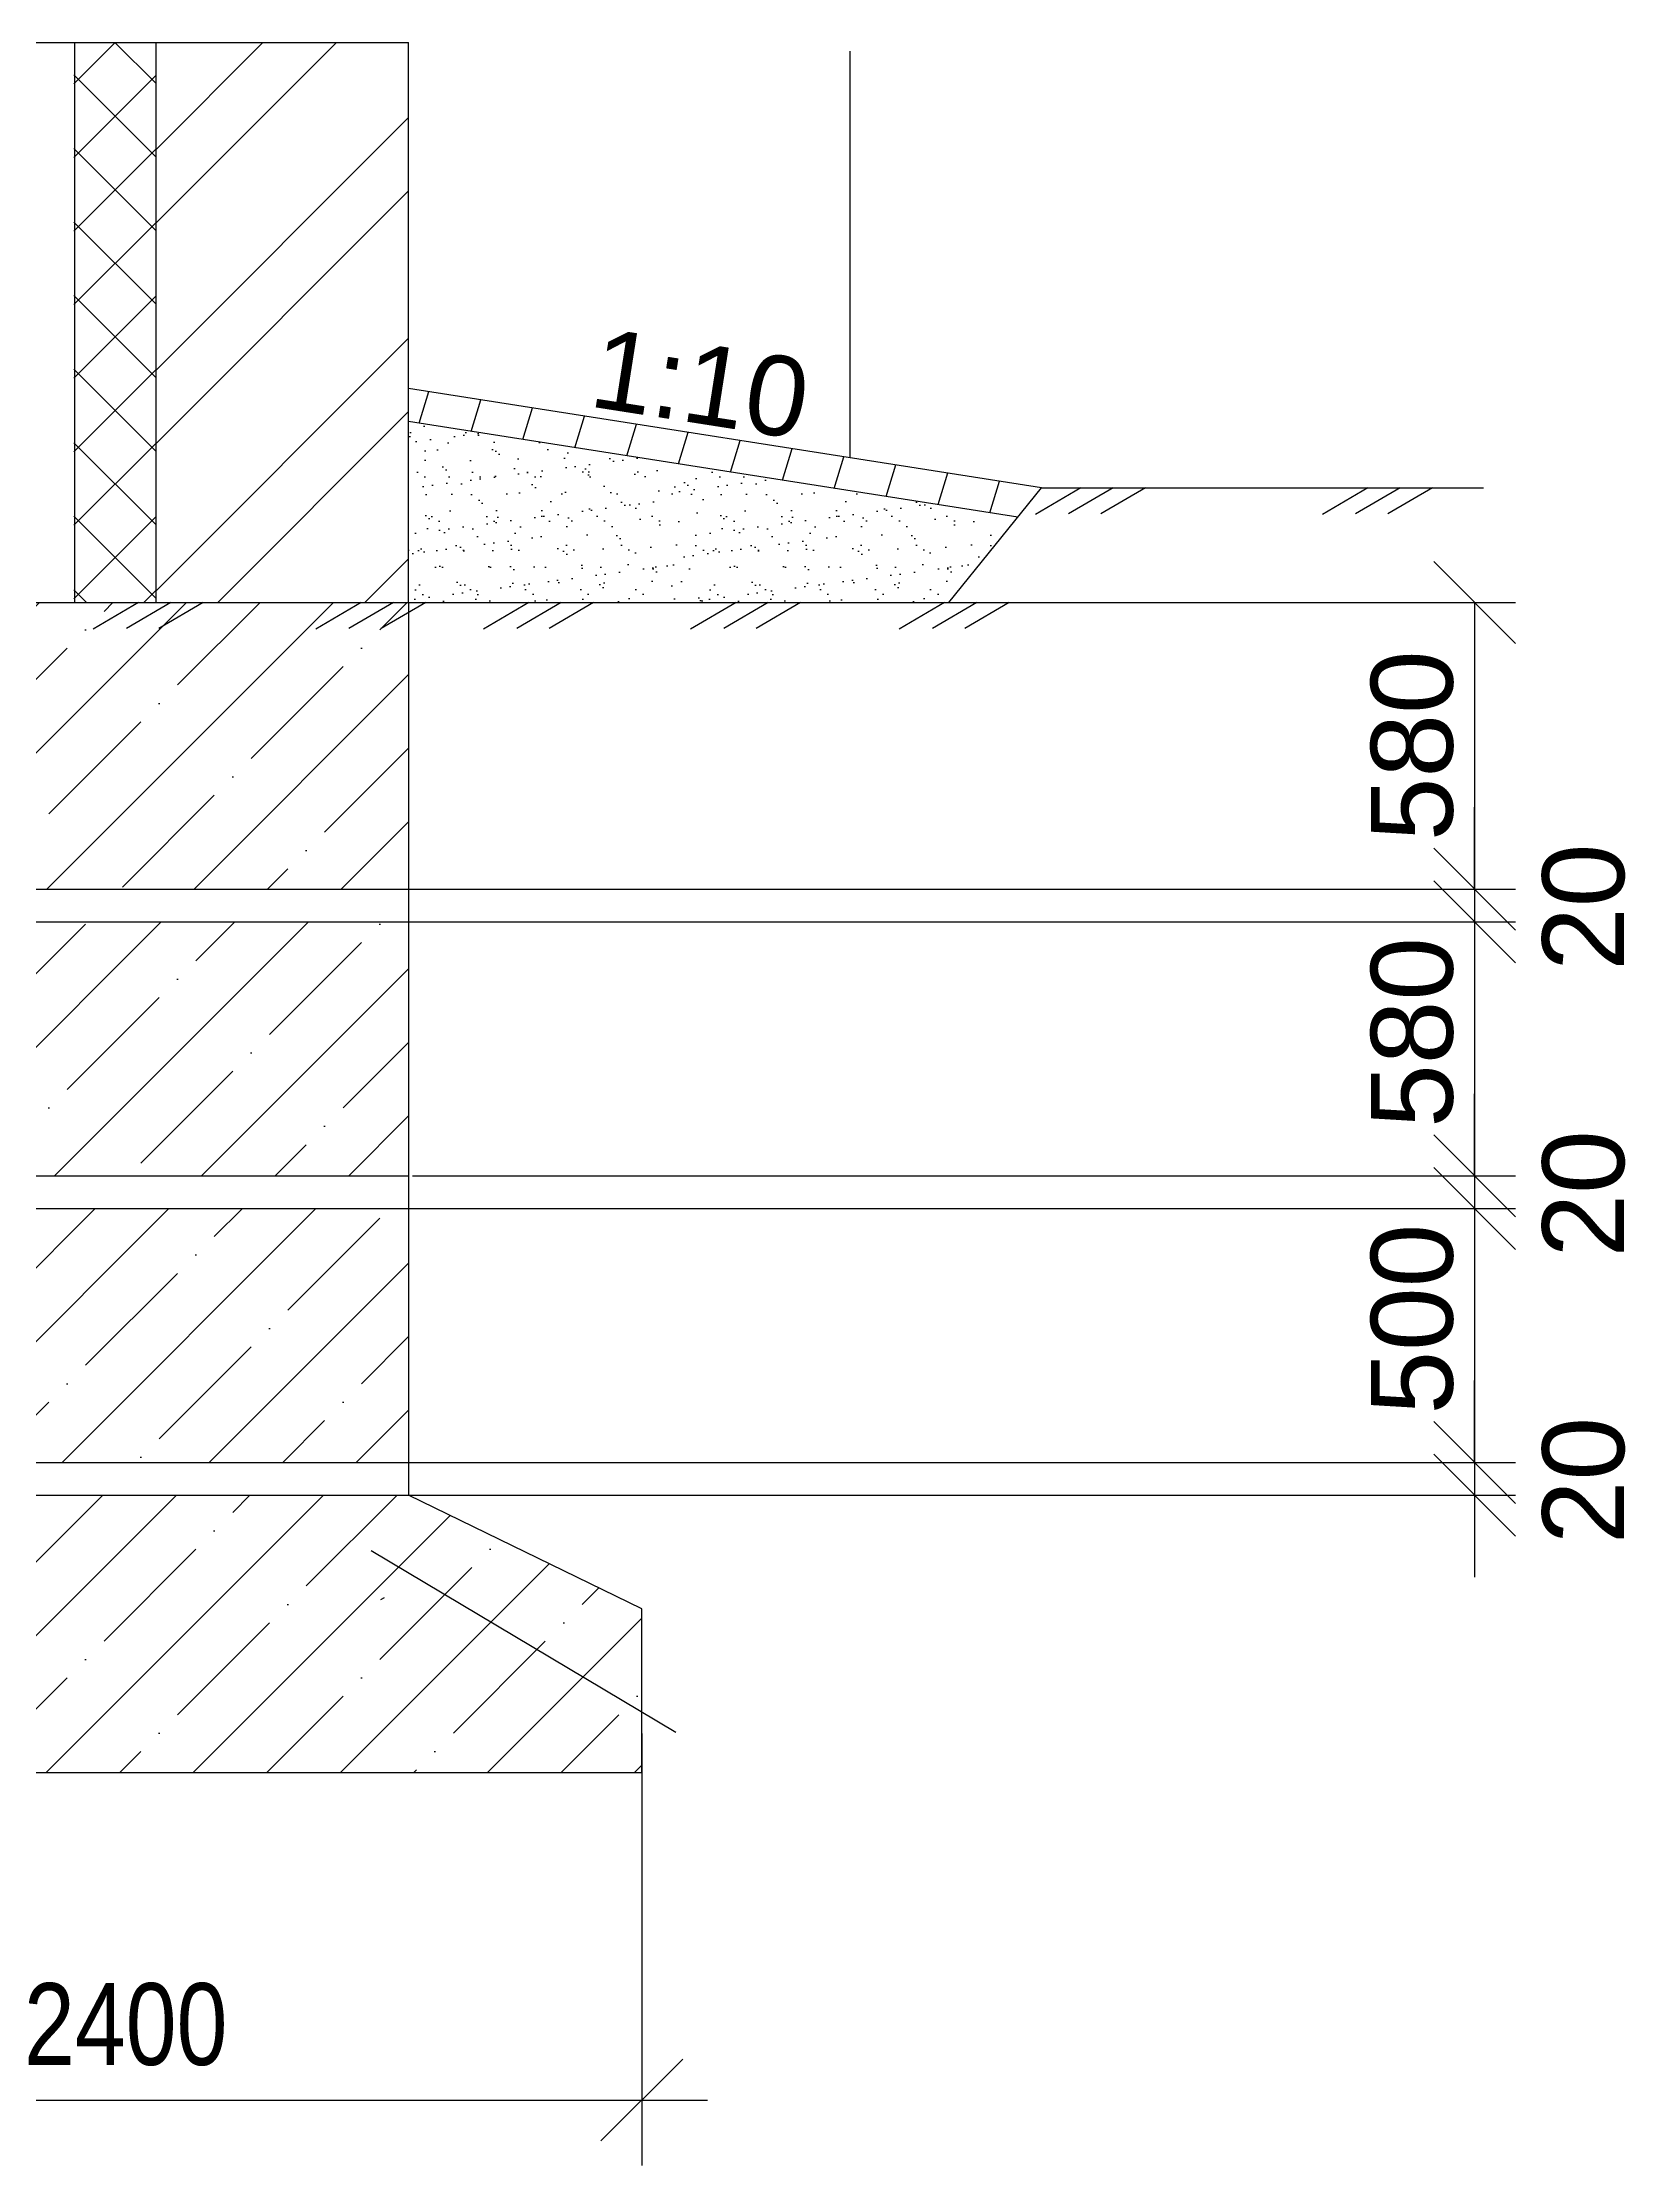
# Model space of a CAD drawing. Header units: millimetres. Extents: x -229914 to 856942, y -268655 to 87212.
# Drawn here: x 496031 to 500902, y -268655 to -262172 of the extents above; entities that cross this region are included whole.
import ezdxf

# ---------------------------------------------------------------- set-up
doc = ezdxf.new("R2010")
doc.units = ezdxf.units.MM
doc.styles.add('_ТЕКСТОВЫЙ', font='arial.ttf', dxfattribs={"width": 0.8})
doc.styles.get("Standard").update_dxf_attribs({"font": 'arial.ttf'})
doc.styles.add('Аннотативный', font='arial.ttf')
doc.dimstyles.new('_GOST(Annotative)', dxfattribs={"dimscale": 100, "dimtxt": 2.5, "dimasz": 2.5, "dimexe": 2, "dimexo": 2, "dimgap": 0.8, "dimtad": 1, "dimtxsty": '_ТЕКСТОВЫЙ', "dimblk": 'OBLIQUE', "dimcen": 2.5, "dimdle": 2, "dimaunit": 1, "dimadec": 0, "dimazin": 0, "dimtfac": 1, "dimtmove": 1, "dimatfit": 3, "dimldrblk": 'DOT', "dimfxl": 1, "dimarcsym": 2})
doc.dimstyles.new('Копия Аннотативный', dxfattribs={"dimscale": 0, "dimtxt": 2.5, "dimasz": 2.5, "dimexe": 1.25, "dimexo": 0.625, "dimtad": 1, "dimtxsty": 'Аннотативный', "dimblk": 'OBLIQUE', "dimcen": 2.5, "dimadec": 0, "dimazin": 0, "dimtfac": 1, "dimtmove": 0, "dimatfit": 3, "dimldrblk": 'OBLIQUE', "dimfxl": 1, "dimarcsym": 0})

# ---------------------------------------------------------------- blocks, each defined once
blk = doc.blocks.new('_Oblique')
at = {"color": 0, "linetype": 'ByBlock', "lineweight": -2}
blk.add_line((-0.5, -0.5), (0.5, 0.5), dxfattribs=at)
blk = doc.blocks.new('*D1174')
at = {"color": 0, "lineweight": -2, "transparency": 16777216}
for p, q in [((497264.2, -263881.5), (500530, -263881.5)), ((500405, -263881.5), (500405, -264756.9)), ((497264.2, -264756.9), (500530, -264756.9))]:
    blk.add_line(p, q, dxfattribs=at)
at = {"layer": 'Defpoints', "color": 0, "transparency": 16777216}
for p in [(497201.7, -263881.5), (497201.7, -264756.9), (500405, -264756.9)]:
    blk.add_point(p, dxfattribs=at)
at = {"color": 0, "lineweight": -2, "transparency": 16777216, "xscale": 250, "yscale": 250, "zscale": 250}
for p, rotation in [((500405, -263881.5), 90), ((500405, -264756.9), 270)]:
    blk.add_blockref('_Oblique', p, dxfattribs=dict(at, rotation=rotation))
at = {"color": 0, "lineweight": 25, "transparency": 16777216, "insert": (500214.8, -264319.2), "char_height": 250, "attachment_point": 5, "rotation": 90, "style": 'Аннотативный'}
blk.add_mtext('580', dxfattribs=at)
blk = doc.blocks.new('*D1177')
at = {"color": 0, "lineweight": -2, "transparency": 16777216}
for p, q in [((500405, -264756.9), (500405, -264506.9)), ((497232.2, -264756.9), (500530, -264756.9)), ((500405, -264756.9), (500405, -264857)), ((497096.6, -264857), (500530, -264857)), ((500405, -264857), (500405, -265107))]:
    blk.add_line(p, q, dxfattribs=at)
at = {"layer": 'Defpoints', "color": 0, "transparency": 16777216}
for p in [(497169.7, -264756.9), (497034.1, -264857), (500405, -264857)]:
    blk.add_point(p, dxfattribs=at)
at = {"color": 0, "lineweight": -2, "transparency": 16777216, "xscale": 250, "yscale": 250, "zscale": 250}
for p, rotation in [((500405, -264756.9), 270), ((500405, -264857), 90)]:
    blk.add_blockref('_Oblique', p, dxfattribs=dict(at, rotation=rotation))
at = {"color": 0, "lineweight": 25, "transparency": 16777216, "insert": (500738.3, -264812.1), "char_height": 250, "attachment_point": 5, "rotation": 90, "style": 'Аннотативный'}
blk.add_mtext('20', dxfattribs=at)
blk = doc.blocks.new('*D1180')
at = {"color": 0, "lineweight": -2, "transparency": 16777216}
for p, q in [((497106, -264756.9), (500530, -264756.9)), ((500405, -264756.9), (500405, -265632.3)), ((497161.4, -265632.3), (500530, -265632.3))]:
    blk.add_line(p, q, dxfattribs=at)
at = {"layer": 'Defpoints', "color": 0, "transparency": 16777216}
for p in [(497043.5, -264756.9), (497098.9, -265632.3), (500405, -265632.3)]:
    blk.add_point(p, dxfattribs=at)
at = {"color": 0, "lineweight": -2, "transparency": 16777216, "xscale": 250, "yscale": 250, "zscale": 250}
for p, rotation in [((500405, -264756.9), 90), ((500405, -265632.3), 270)]:
    blk.add_blockref('_Oblique', p, dxfattribs=dict(at, rotation=rotation))
at = {"color": 0, "lineweight": 25, "transparency": 16777216, "insert": (500214.8, -265194.6), "char_height": 250, "attachment_point": 5, "rotation": 90, "style": 'Аннотативный'}
blk.add_mtext('580', dxfattribs=at)
blk = doc.blocks.new('*D1183')
at = {"color": 0, "lineweight": -2, "transparency": 16777216}
for p, q in [((500405, -265632.3), (500405, -265382.3)), ((497232.2, -265632.3), (500530, -265632.3)), ((500405, -265632.3), (500405, -265732.3)), ((497125, -265732.3), (500530, -265732.3)), ((500405, -265732.3), (500405, -265982.3))]:
    blk.add_line(p, q, dxfattribs=at)
at = {"layer": 'Defpoints', "color": 0, "transparency": 16777216}
for p in [(497169.7, -265632.3), (497062.5, -265732.3), (500405, -265732.3)]:
    blk.add_point(p, dxfattribs=at)
at = {"color": 0, "lineweight": -2, "transparency": 16777216, "xscale": 250, "yscale": 250, "zscale": 250}
for p, rotation in [((500405, -265632.3), 270), ((500405, -265732.3), 90)]:
    blk.add_blockref('_Oblique', p, dxfattribs=dict(at, rotation=rotation))
at = {"color": 0, "lineweight": 25, "transparency": 16777216, "insert": (500738.3, -265687.5), "char_height": 250, "attachment_point": 5, "rotation": 90, "style": 'Аннотативный'}
blk.add_mtext('20', dxfattribs=at)
blk = doc.blocks.new('*D1186')
at = {"color": 0, "lineweight": -2, "transparency": 16777216}
for p, q in [((497161.4, -265632.3), (500530, -265632.3)), ((500405, -265632.3), (500405, -266507.7)), ((497097.6, -266507.7), (500530, -266507.7))]:
    blk.add_line(p, q, dxfattribs=at)
at = {"layer": 'Defpoints', "color": 0, "transparency": 16777216}
for p in [(497098.9, -265632.3), (497035.1, -266507.7), (500405, -266507.7)]:
    blk.add_point(p, dxfattribs=at)
at = {"color": 0, "lineweight": -2, "transparency": 16777216, "xscale": 250, "yscale": 250, "zscale": 250}
for p, rotation in [((500405, -265632.3), 90), ((500405, -266507.7), 270)]:
    blk.add_blockref('_Oblique', p, dxfattribs=dict(at, rotation=rotation))
at = {"color": 0, "lineweight": 25, "transparency": 16777216, "insert": (500214.8, -266070), "char_height": 250, "attachment_point": 5, "rotation": 90, "style": 'Аннотативный'}
blk.add_mtext('500', dxfattribs=at)
blk = doc.blocks.new('*D1189')
at = {"color": 0, "lineweight": -2, "transparency": 16777216}
for p, q in [((500405, -266507.7), (500405, -266257.7)), ((497232.2, -266507.7), (500530, -266507.7)), ((500405, -266507.7), (500405, -266607.7)), ((497101.1, -266607.7), (500530, -266607.7)), ((500405, -266607.7), (500405, -266857.7))]:
    blk.add_line(p, q, dxfattribs=at)
at = {"layer": 'Defpoints', "color": 0, "transparency": 16777216}
for p in [(497169.7, -266507.7), (497038.6, -266607.7), (500405, -266607.7)]:
    blk.add_point(p, dxfattribs=at)
at = {"color": 0, "lineweight": -2, "transparency": 16777216, "xscale": 250, "yscale": 250, "zscale": 250}
for p, rotation in [((500405, -266507.7), 270), ((500405, -266607.7), 90)]:
    blk.add_blockref('_Oblique', p, dxfattribs=dict(at, rotation=rotation))
at = {"color": 0, "lineweight": 25, "transparency": 16777216, "insert": (500738.3, -266562.9), "char_height": 250, "attachment_point": 5, "rotation": 90, "style": 'Аннотативный'}
blk.add_mtext('20', dxfattribs=at)
blk = doc.blocks.new('*D1173')
at = {"color": 0, "lineweight": -2, "transparency": 16777216}
for p, q in [((497861.9, -267335), (497861.9, -268654.6)), ((493640.1, -267404.5), (493640.1, -268654.6)), ((493440.1, -268454.6), (498061.9, -268454.6))]:
    blk.add_line(p, q, dxfattribs=at)
at = {"layer": 'Defpoints', "color": 0, "transparency": 16777216}
for p in [(497861.9, -267135), (493640.1, -267204.5), (497861.9, -268454.6)]:
    blk.add_point(p, dxfattribs=at)
at = {"color": 0, "lineweight": -2, "transparency": 16777216, "xscale": 250, "yscale": 250, "zscale": 250, "rotation": 180}
blk.add_blockref('_Oblique', (493640.1, -268454.6), dxfattribs=at)
at = {"color": 0, "lineweight": -2, "transparency": 16777216, "xscale": 250, "yscale": 250, "zscale": 250}
blk.add_blockref('_Oblique', (497861.9, -268454.6), dxfattribs=at)
at = {"color": 0, "transparency": 16777216, "insert": (496285.6, -268224.4), "char_height": 250, "attachment_point": 5, "style": '_ТЕКСТОВЫЙ'}
blk.add_mtext('2400', dxfattribs=at)
blk = doc.blocks.new('_Dot')
at = {"color": 0, "linetype": 'ByBlock', "lineweight": -2}
blk.add_line((-0.5, 0), (-1, 0), dxfattribs=at)
at = {"color": 0, "linetype": 'ByBlock', "lineweight": 25, "const_width": 0.5}
blk.add_lwpolyline([(-0.25, 0, 1), (0.25, 0, 1)], format="xyb", close=True, dxfattribs=at)

msp = doc.modelspace()

# ---------------------------------------------------------------- hatches: boundary and pattern name
at = {"lineweight": 25}
h = msp.add_hatch(dxfattribs=at)
h.set_pattern_fill('ANSI37', color=256, scale=50.022017)
h.set_pattern_definition([(45, (358120.86, -279242.36), (-112.30263, 112.30263), []), (135, (358120.86, -279242.36), (-112.30263, -112.30263), [])])
h.paths.add_polyline_path([(496127.03604, -263881.5265), (496377.14621, -263881.5265), (496377.14621, -262171.63172), (496127.03604, -262171.63172)])
h = msp.add_hatch()
h.set_pattern_fill('ANSI32', color=256, scale=50.022)
h.set_pattern_definition([(45, (35902.64, -104410.83), (-336.9078, 336.9078), []), (45, (36127.24, -104410.83), (-336.9078, 336.9078), [])])
h.paths.add_polyline_path([(496377.14621, -263881.5265), (497149.50433, -263881.5265), (497149.50433, -262171.63172), (496377.14621, -262171.63172)])
h = msp.add_hatch(dxfattribs=at)
h.set_pattern_fill('ANSI31', color=256, scale=50.022034, angle=28.086821063)
h.set_pattern_definition([(73.0868, (498618.77, -275532.45), (-151.9505, 46.2043), [])])
h.paths.add_polyline_path([(497149.50433, -263228.0954), (497149.50433, -263329.36143), (499009.73862, -263620.99517), (499082.45896, -263531.1297)])
h = msp.add_hatch(dxfattribs=at)
h.set_pattern_fill('GEOSP', color=256, scale=1968.104172, style=0, pattern_type=2)
h.set_pattern_definition([(0, (481051.5, -274473.8), (0, 900.397), [0, -900.397]), (0, (481004.5, -274430.8), (0, 900.397), [0, -900.397]), (0, (480994.5, -274421.6), (0, 900.397), [0, -900.397]), (0, (480940.7, -274372.4), (0, 900.397), [0, -900.397]), (0, (480893.7, -274329.3), (0, 900.397), [0, -900.397]), (0, (480883.8, -274320.2), (0, 900.397), [0, -900.397]), (0, (481267.6, -274475.7), (0, 900.397), [0, -900.397]), (0, (481213.9, -274426.4), (0, 900.397), [0, -900.397]), (0, (481166.9, -274383.3), (0, 900.397), [0, -900.397]), (0, (481156.9, -274374.2), (0, 900.397), [0, -900.397]), (0, (481103.1, -274324.95), (0, 900.397), [0, -900.397]), (0, (481056.1, -274281.9), (0, 900.397), [0, -900.397]), (0, (481046.2, -274272.8), (0, 900.397), [0, -900.397]), (0, (480992.4, -274223.5), (0, 900.397), [0, -900.397]), (0, (480945.4, -274180.4), (0, 900.397), [0, -900.397]), (0, (480935.45, -274171.3), (0, 900.397), [0, -900.397]), (0, (480881.7, -274122), (0, 900.397), [0, -900.397]), (0, (481487, -274480.5), (0, 900.397), [0, -900.397]), (0, (481440, -274437.4), (0, 900.397), [0, -900.397]), (0, (481430, -274428.3), (0, 900.397), [0, -900.397]), (0, (481376.3, -274379), (0, 900.397), [0, -900.397]), (0, (481329.3, -274335.9), (0, 900.397), [0, -900.397]), (0, (481319.3, -274326.8), (0, 900.397), [0, -900.397]), (0, (481265.5, -274277.5), (0, 900.397), [0, -900.397]), (0, (481218.5, -274234.5), (0, 900.397), [0, -900.397]), (0, (481208.6, -274225.3), (0, 900.397), [0, -900.397]), (0, (481154.8, -274176.1), (0, 900.397), [0, -900.397]), (0, (481107.8, -274133), (0, 900.397), [0, -900.397]), (0, (481097.9, -274123.9), (0, 900.397), [0, -900.397]), (0, (481044.1, -274074.6), (0, 900.397), [0, -900.397]), (0, (480997.1, -274031.5), (0, 900.397), [0, -900.397]), (0, (480987.1, -274022.4), (0, 900.397), [0, -900.397]), (0, (480933.4, -273973.1), (0, 900.397), [0, -900.397]), (0, (480886.4, -273930.1), (0, 900.397), [0, -900.397]), (0, (480876.4, -273920.95), (0, 900.397), [0, -900.397]), (0, (481745.4, -273736.1), (0, 900.397), [0, -900.397]), (0, (481698.4, -273693), (0, 900.397), [0, -900.397]), (0, (481688.4, -273683.9), (0, 900.397), [0, -900.397]), (0, (481634.6, -273634.6), (0, 900.397), [0, -900.397]), (0, (481587.6, -273591.5), (0, 900.397), [0, -900.397]), (0, (481577.7, -273582.4), (0, 900.397), [0, -900.397]), (0, (481757.4, -273943.3), (0, 900.397), [0, -900.397]), (0, (481747.5, -273934.2), (0, 900.397), [0, -900.397]), (0, (481693.7, -273884.9), (0, 900.397), [0, -900.397]), (0, (481646.7, -273841.9), (0, 900.397), [0, -900.397]), (0, (481636.7, -273832.75), (0, 900.397), [0, -900.397]), (0, (481583, -273783.5), (0, 900.397), [0, -900.397]), (0, (481536, -273740.4), (0, 900.397), [0, -900.397]), (0, (481526, -273731.3), (0, 900.397), [0, -900.397]), (0, (481472.2, -273682), (0, 900.397), [0, -900.397]), (0, (481425.2, -273638.95), (0, 900.397), [0, -900.397]), (0, (481415.3, -273629.8), (0, 900.397), [0, -900.397]), (0, (481752.75, -274135.3), (0, 900.397), [0, -900.397]), (0, (481705.75, -274092.2), (0, 900.397), [0, -900.397]), (0, (481695.8, -274083.1), (0, 900.397), [0, -900.397]), (0, (481642, -274033.8), (0, 900.397), [0, -900.397]), (0, (481595, -273990.75), (0, 900.397), [0, -900.397]), (0, (481585.1, -273981.6), (0, 900.397), [0, -900.397]), (0, (481531.3, -273932.4), (0, 900.397), [0, -900.397]), (0, (481484.3, -273889.3), (0, 900.397), [0, -900.397]), (0, (481474.3, -273880.2), (0, 900.397), [0, -900.397]), (0, (481420.6, -273830.9), (0, 900.397), [0, -900.397]), (0, (481373.6, -273787.8), (0, 900.397), [0, -900.397]), (0, (481363.6, -273778.7), (0, 900.397), [0, -900.397]), (0, (481309.8, -273729.4), (0, 900.397), [0, -900.397]), (0, (481262.8, -273686.4), (0, 900.397), [0, -900.397]), (0, (481252.9, -273677.2), (0, 900.397), [0, -900.397]), (0, (481199.1, -273628), (0, 900.397), [0, -900.397]), (0, (481152.1, -273584.9), (0, 900.397), [0, -900.397]), (0, (481754.85, -274333.4), (0, 900.397), [0, -900.397]), (0, (481701.1, -274284.2), (0, 900.397), [0, -900.397]), (0, (481654.1, -274241.1), (0, 900.397), [0, -900.397]), (0, (481644.1, -274232), (0, 900.397), [0, -900.397]), (0, (481590.35, -274182.7), (0, 900.397), [0, -900.397]), (0, (481543.35, -274139.6), (0, 900.397), [0, -900.397]), (0, (481533.4, -274130.5), (0, 900.397), [0, -900.397]), (0, (481479.6, -274081.2), (0, 900.397), [0, -900.397]), (0, (481432.6, -274038.2), (0, 900.397), [0, -900.397]), (0, (481422.7, -274029), (0, 900.397), [0, -900.397]), (0, (481368.9, -273979.8), (0, 900.397), [0, -900.397]), (0, (481321.9, -273936.7), (0, 900.397), [0, -900.397]), (0, (481311.9, -273927.6), (0, 900.397), [0, -900.397]), (0, (481258.2, -273878.3), (0, 900.397), [0, -900.397]), (0, (481211.2, -273835.2), (0, 900.397), [0, -900.397]), (0, (481201.2, -273826.1), (0, 900.397), [0, -900.397]), (0, (481147.4, -273776.8), (0, 900.397), [0, -900.397]), (0, (481100.4, -273733.8), (0, 900.397), [0, -900.397]), (0, (481090.5, -273724.65), (0, 900.397), [0, -900.397]), (0, (481036.7, -273675.4), (0, 900.397), [0, -900.397]), (0, (480989.7, -273632.3), (0, 900.397), [0, -900.397]), (0, (480979.7, -273623.2), (0, 900.397), [0, -900.397]), (0, (481649.4, -274433), (0, 900.397), [0, -900.397]), (0, (481602.4, -274390), (0, 900.397), [0, -900.397]), (0, (481592.4, -274380.85), (0, 900.397), [0, -900.397]), (0, (481538.7, -274331.6), (0, 900.397), [0, -900.397]), (0, (481491.7, -274288.5), (0, 900.397), [0, -900.397]), (0, (481481.7, -274279.4), (0, 900.397), [0, -900.397]), (0, (481427.9, -274230.1), (0, 900.397), [0, -900.397]), (0, (481380.9, -274187.05), (0, 900.397), [0, -900.397]), (0, (481371, -274177.9), (0, 900.397), [0, -900.397]), (0, (481317.2, -274128.65), (0, 900.397), [0, -900.397]), (0, (481270.2, -274085.6), (0, 900.397), [0, -900.397]), (0, (481260.3, -274076.5), (0, 900.397), [0, -900.397]), (0, (481206.5, -274027.2), (0, 900.397), [0, -900.397]), (0, (481159.5, -273984.1), (0, 900.397), [0, -900.397]), (0, (481149.5, -273975), (0, 900.397), [0, -900.397]), (0, (481095.8, -273925.7), (0, 900.397), [0, -900.397]), (0, (481048.8, -273882.7), (0, 900.397), [0, -900.397]), (0, (481038.8, -273873.5), (0, 900.397), [0, -900.397]), (0, (480985, -273824.3), (0, 900.397), [0, -900.397]), (0, (480938, -273781.2), (0, 900.397), [0, -900.397]), (0, (480928.1, -273772.1), (0, 900.397), [0, -900.397]), (0, (480874.3, -273722.8), (0, 900.397), [0, -900.397]), (0, (480867, -274439.4), (0, 900.397), [0, -900.397]), (0, (481035.3, -274439.1), (0, 900.397), [0, -900.397]), (0, (481012.5, -274424.5), (0, 900.397), [0, -900.397]), (0, (480905.4, -274356.3), (0, 900.397), [0, -900.397]), (0, (481203.5, -274438.75), (0, 900.397), [0, -900.397]), (0, (481180.7, -274424.2), (0, 900.397), [0, -900.397]), (0, (481073.65, -274356), (0, 900.397), [0, -900.397]), (0, (480991.6, -274303.8), (0, 900.397), [0, -900.397]), (0, (480968.85, -274289.3), (0, 900.397), [0, -900.397]), (0, (480861.8, -274221.05), (0, 900.397), [0, -900.397]), (0, (481371.7, -274438.45), (0, 900.397), [0, -900.397]), (0, (481349, -274423.9), (0, 900.397), [0, -900.397]), (0, (481241.9, -274355.7), (0, 900.397), [0, -900.397]), (0, (481159.9, -274303.5), (0, 900.397), [0, -900.397]), (0, (481137.1, -274289), (0, 900.397), [0, -900.397]), (0, (481030, -274220.7), (0, 900.397), [0, -900.397]), (0, (480948, -274168.5), (0, 900.397), [0, -900.397]), (0, (480925.2, -274154), (0, 900.397), [0, -900.397]), (0, (481540, -274438.1), (0, 900.397), [0, -900.397]), (0, (481517.2, -274423.6), (0, 900.397), [0, -900.397]), (0, (481410.1, -274355.4), (0, 900.397), [0, -900.397]), (0, (481328.1, -274303.2), (0, 900.397), [0, -900.397]), (0, (481305.3, -274288.65), (0, 900.397), [0, -900.397]), (0, (481198.25, -274220.4), (0, 900.397), [0, -900.397]), (0, (481116.2, -274168.2), (0, 900.397), [0, -900.397]), (0, (481093.5, -274153.7), (0, 900.397), [0, -900.397]), (0, (480986.4, -274085.5), (0, 900.397), [0, -900.397]), (0, (480904.4, -274033.2), (0, 900.397), [0, -900.397]), (0, (480881.6, -274018.7), (0, 900.397), [0, -900.397]), (0, (481708.2, -274437.8), (0, 900.397), [0, -900.397]), (0, (481685.4, -274423.3), (0, 900.397), [0, -900.397]), (0, (481578.4, -274355.1), (0, 900.397), [0, -900.397]), (0, (481496.35, -274302.9), (0, 900.397), [0, -900.397]), (0, (481473.6, -274288.35), (0, 900.397), [0, -900.397]), (0, (481366.5, -274220.1), (0, 900.397), [0, -900.397]), (0, (481284.5, -274167.9), (0, 900.397), [0, -900.397]), (0, (481261.7, -274153.4), (0, 900.397), [0, -900.397]), (0, (481154.6, -274085.2), (0, 900.397), [0, -900.397]), (0, (481072.6, -274032.9), (0, 900.397), [0, -900.397]), (0, (481049.8, -274018.4), (0, 900.397), [0, -900.397]), (0, (480942.75, -273950.2), (0, 900.397), [0, -900.397]), (0, (481760.1, -273611), (0, 900.397), [0, -900.397]), (0, (481696.7, -273678.1), (0, 900.397), [0, -900.397]), (0, (481614.7, -273625.8), (0, 900.397), [0, -900.397]), (0, (481591.9, -273611.3), (0, 900.397), [0, -900.397]), (0, (481740.3, -273813.4), (0, 900.397), [0, -900.397]), (0, (481658.3, -273761.1), (0, 900.397), [0, -900.397]), (0, (481635.5, -273746.6), (0, 900.397), [0, -900.397]), (0, (481528.4, -273678.4), (0, 900.397), [0, -900.397]), (0, (481446.4, -273626.15), (0, 900.397), [0, -900.397]), (0, (481423.65, -273611.6), (0, 900.397), [0, -900.397]), (0, (481701.9, -273896.4), (0, 900.397), [0, -900.397]), (0, (481679.15, -273881.9), (0, 900.397), [0, -900.397]), (0, (481572.1, -273813.7), (0, 900.397), [0, -900.397]), (0, (481490.1, -273761.4), (0, 900.397), [0, -900.397]), (0, (481467.3, -273746.9), (0, 900.397), [0, -900.397]), (0, (481360.2, -273678.7), (0, 900.397), [0, -900.397]), (0, (481278.2, -273626.45), (0, 900.397), [0, -900.397]), (0, (481255.4, -273611.9), (0, 900.397), [0, -900.397]), (0, (481745.6, -274031.7), (0, 900.397), [0, -900.397]), (0, (481722.8, -274017.2), (0, 900.397), [0, -900.397]), (0, (481615.7, -273949), (0, 900.397), [0, -900.397]), (0, (481533.7, -273896.7), (0, 900.397), [0, -900.397]), (0, (481510.9, -273882.2), (0, 900.397), [0, -900.397]), (0, (481403.8, -273814), (0, 900.397), [0, -900.397]), (0, (481321.8, -273761.7), (0, 900.397), [0, -900.397]), (0, (481299, -273747.2), (0, 900.397), [0, -900.397]), (0, (481192, -273679), (0, 900.397), [0, -900.397]), (0, (481109.95, -273626.8), (0, 900.397), [0, -900.397]), (0, (481087.2, -273612.25), (0, 900.397), [0, -900.397]), (0, (481659.3, -274084.2), (0, 900.397), [0, -900.397]), (0, (481577.3, -274032), (0, 900.397), [0, -900.397]), (0, (481554.5, -274017.5), (0, 900.397), [0, -900.397]), (0, (481447.5, -273949.3), (0, 900.397), [0, -900.397]), (0, (481365.45, -273897), (0, 900.397), [0, -900.397]), (0, (481342.7, -273882.5), (0, 900.397), [0, -900.397]), (0, (481235.6, -273814.3), (0, 900.397), [0, -900.397]), (0, (481153.6, -273762), (0, 900.397), [0, -900.397]), (0, (481130.8, -273747.5), (0, 900.397), [0, -900.397]), (0, (481023.7, -273679.3), (0, 900.397), [0, -900.397]), (0, (480941.7, -273627.1), (0, 900.397), [0, -900.397]), (0, (480918.9, -273612.55), (0, 900.397), [0, -900.397]), (0, (481703, -274219.5), (0, 900.397), [0, -900.397]), (0, (481620.95, -274167.3), (0, 900.397), [0, -900.397]), (0, (481598.2, -274152.8), (0, 900.397), [0, -900.397]), (0, (481491.1, -274084.55), (0, 900.397), [0, -900.397]), (0, (481409.1, -274032.3), (0, 900.397), [0, -900.397]), (0, (481386.3, -274017.8), (0, 900.397), [0, -900.397]), (0, (481279.2, -273949.6), (0, 900.397), [0, -900.397]), (0, (481197.2, -273897.3), (0, 900.397), [0, -900.397]), (0, (481174.4, -273882.8), (0, 900.397), [0, -900.397]), (0, (481067.4, -273814.6), (0, 900.397), [0, -900.397]), (0, (480985.35, -273762.35), (0, 900.397), [0, -900.397]), (0, (480962.6, -273747.8), (0, 900.397), [0, -900.397]), (0, (481746.6, -274354.8), (0, 900.397), [0, -900.397]), (0, (481664.6, -274302.55), (0, 900.397), [0, -900.397]), (0, (481641.8, -274288), (0, 900.397), [0, -900.397]), (0, (481534.7, -274219.8), (0, 900.397), [0, -900.397]), (0, (481452.7, -274167.6), (0, 900.397), [0, -900.397]), (0, (481429.9, -274153.1), (0, 900.397), [0, -900.397]), (0, (481322.9, -274084.85), (0, 900.397), [0, -900.397]), (0, (481240.85, -274032.6), (0, 900.397), [0, -900.397]), (0, (481218.1, -274018.1), (0, 900.397), [0, -900.397]), (0, (481111, -273949.9), (0, 900.397), [0, -900.397]), (0, (481029, -273897.6), (0, 900.397), [0, -900.397]), (0, (481006.2, -273883.1), (0, 900.397), [0, -900.397]), (0, (480899.1, -273814.9), (0, 900.397), [0, -900.397]), (0, (481689.9, -274379.8), (0, 900.397), [0, -900.397]), (0, (481645.9, -274385.5), (0, 900.397), [0, -900.397]), (0, (481617.8, -274389.2), (0, 900.397), [0, -900.397]), (0, (481544.4, -274398.9), (0, 900.397), [0, -900.397]), (0, (481500.5, -274404.7), (0, 900.397), [0, -900.397]), (0, (481472.4, -274408.4), (0, 900.397), [0, -900.397]), (0, (481399, -274418.05), (0, 900.397), [0, -900.397]), (0, (481355.1, -274423.8), (0, 900.397), [0, -900.397]), (0, (481327, -274427.5), (0, 900.397), [0, -900.397]), (0, (481253.6, -274437.2), (0, 900.397), [0, -900.397]), (0, (481209.7, -274443), (0, 900.397), [0, -900.397]), (0, (481181.6, -274446.7), (0, 900.397), [0, -900.397]), (0, (481108.2, -274456.3), (0, 900.397), [0, -900.397]), (0, (481064.3, -274462.1), (0, 900.397), [0, -900.397]), (0, (481036.1, -274465.8), (0, 900.397), [0, -900.397]), (0, (480962.8, -274475.5), (0, 900.397), [0, -900.397]), (0, (480918.8, -274481.3), (0, 900.397), [0, -900.397]), (0, (481741.55, -274233.1), (0, 900.397), [0, -900.397]), (0, (481713.4, -274236.8), (0, 900.397), [0, -900.397]), (0, (481640.05, -274246.4), (0, 900.397), [0, -900.397]), (0, (481596.1, -274252.2), (0, 900.397), [0, -900.397]), (0, (481568, -274255.9), (0, 900.397), [0, -900.397]), (0, (481494.6, -274265.6), (0, 900.397), [0, -900.397]), (0, (481450.7, -274271.4), (0, 900.397), [0, -900.397]), (0, (481422.6, -274275.1), (0, 900.397), [0, -900.397]), (0, (481349.2, -274284.7), (0, 900.397), [0, -900.397]), (0, (481305.3, -274290.5), (0, 900.397), [0, -900.397]), (0, (481277.2, -274294.2), (0, 900.397), [0, -900.397]), (0, (481203.8, -274303.9), (0, 900.397), [0, -900.397]), (0, (481159.9, -274309.7), (0, 900.397), [0, -900.397]), (0, (481131.75, -274313.4), (0, 900.397), [0, -900.397]), (0, (481058.4, -274323), (0, 900.397), [0, -900.397]), (0, (481014.45, -274328.8), (0, 900.397), [0, -900.397]), (0, (480986.3, -274332.5), (0, 900.397), [0, -900.397]), (0, (480912.95, -274342.2), (0, 900.397), [0, -900.397]), (0, (480869, -274347.95), (0, 900.397), [0, -900.397]), (0, (481347.1, -273585.6), (0, 900.397), [0, -900.397]), (0, (481319, -273589.3), (0, 900.397), [0, -900.397]), (0, (481245.6, -273599), (0, 900.397), [0, -900.397]), (0, (481201.7, -273604.8), (0, 900.397), [0, -900.397]), (0, (481173.5, -273608.5), (0, 900.397), [0, -900.397]), (0, (481100.2, -273618.1), (0, 900.397), [0, -900.397]), (0, (481056.2, -273623.9), (0, 900.397), [0, -900.397]), (0, (481028.1, -273627.6), (0, 900.397), [0, -900.397]), (0, (480954.7, -273637.3), (0, 900.397), [0, -900.397]), (0, (480910.8, -273643.1), (0, 900.397), [0, -900.397]), (0, (480882.7, -273646.8), (0, 900.397), [0, -900.397]), (0, (481731.65, -273674.9), (0, 900.397), [0, -900.397]), (0, (481687.7, -273680.7), (0, 900.397), [0, -900.397]), (0, (481659.6, -273684.4), (0, 900.397), [0, -900.397]), (0, (481586.2, -273694), (0, 900.397), [0, -900.397]), (0, (481542.3, -273699.8), (0, 900.397), [0, -900.397]), (0, (481514.2, -273703.5), (0, 900.397), [0, -900.397]), (0, (481440.8, -273713.2), (0, 900.397), [0, -900.397]), (0, (481396.9, -273718.95), (0, 900.397), [0, -900.397]), (0, (481368.8, -273722.65), (0, 900.397), [0, -900.397]), (0, (481295.4, -273732.3), (0, 900.397), [0, -900.397]), (0, (481251.5, -273738.1), (0, 900.397), [0, -900.397]), (0, (481223.35, -273741.8), (0, 900.397), [0, -900.397]), (0, (481150, -273751.5), (0, 900.397), [0, -900.397]), (0, (481106.05, -273757.2), (0, 900.397), [0, -900.397]), (0, (481077.9, -273760.9), (0, 900.397), [0, -900.397]), (0, (481004.55, -273770.6), (0, 900.397), [0, -900.397]), (0, (480960.6, -273776.4), (0, 900.397), [0, -900.397]), (0, (480932.5, -273780.1), (0, 900.397), [0, -900.397]), (0, (481737.5, -273814), (0, 900.397), [0, -900.397]), (0, (481709.4, -273817.7), (0, 900.397), [0, -900.397]), (0, (481636, -273827.3), (0, 900.397), [0, -900.397]), (0, (481592.1, -273833.1), (0, 900.397), [0, -900.397]), (0, (481564, -273836.8), (0, 900.397), [0, -900.397]), (0, (481490.6, -273846.5), (0, 900.397), [0, -900.397]), (0, (481446.7, -273852.3), (0, 900.397), [0, -900.397]), (0, (481418.6, -273856), (0, 900.397), [0, -900.397]), (0, (481345.2, -273865.6), (0, 900.397), [0, -900.397]), (0, (481301.3, -273871.4), (0, 900.397), [0, -900.397]), (0, (481273.2, -273875.1), (0, 900.397), [0, -900.397]), (0, (481199.8, -273884.8), (0, 900.397), [0, -900.397]), (0, (481155.9, -273890.6), (0, 900.397), [0, -900.397]), (0, (481127.7, -273894.3), (0, 900.397), [0, -900.397]), (0, (481054.4, -273903.9), (0, 900.397), [0, -900.397]), (0, (481010.4, -273909.7), (0, 900.397), [0, -900.397]), (0, (480982.3, -273913.4), (0, 900.397), [0, -900.397]), (0, (480908.9, -273923.1), (0, 900.397), [0, -900.397]), (0, (480865, -273928.85), (0, 900.397), [0, -900.397]), (0, (481759.2, -273951), (0, 900.397), [0, -900.397]), (0, (481685.85, -273960.7), (0, 900.397), [0, -900.397]), (0, (481641.9, -273966.4), (0, 900.397), [0, -900.397]), (0, (481613.8, -273970.1), (0, 900.397), [0, -900.397]), (0, (481540.4, -273979.8), (0, 900.397), [0, -900.397]), (0, (481496.5, -273985.6), (0, 900.397), [0, -900.397]), (0, (481468.4, -273989.3), (0, 900.397), [0, -900.397]), (0, (481395, -273998.95), (0, 900.397), [0, -900.397]), (0, (481351.1, -274004.7), (0, 900.397), [0, -900.397]), (0, (481323, -274008.4), (0, 900.397), [0, -900.397]), (0, (481249.6, -274018.1), (0, 900.397), [0, -900.397]), (0, (481205.7, -274023.9), (0, 900.397), [0, -900.397]), (0, (481177.55, -274027.6), (0, 900.397), [0, -900.397]), (0, (481104.2, -274037.2), (0, 900.397), [0, -900.397]), (0, (481060.25, -274043), (0, 900.397), [0, -900.397]), (0, (481032.1, -274046.7), (0, 900.397), [0, -900.397]), (0, (480958.75, -274056.4), (0, 900.397), [0, -900.397]), (0, (480914.8, -274062.2), (0, 900.397), [0, -900.397]), (0, (480886.7, -274065.9), (0, 900.397), [0, -900.397]), (0, (481735.7, -274094), (0, 900.397), [0, -900.397]), (0, (481691.7, -274099.8), (0, 900.397), [0, -900.397]), (0, (481663.6, -274103.5), (0, 900.397), [0, -900.397]), (0, (481590.2, -274113.1), (0, 900.397), [0, -900.397]), (0, (481546.3, -274118.9), (0, 900.397), [0, -900.397]), (0, (481518.2, -274122.6), (0, 900.397), [0, -900.397]), (0, (481444.8, -274132.3), (0, 900.397), [0, -900.397]), (0, (481400.9, -274138.05), (0, 900.397), [0, -900.397]), (0, (481372.8, -274141.75), (0, 900.397), [0, -900.397]), (0, (481299.4, -274151.4), (0, 900.397), [0, -900.397]), (0, (481255.5, -274157.2), (0, 900.397), [0, -900.397]), (0, (481227.4, -274160.9), (0, 900.397), [0, -900.397]), (0, (481154, -274170.6), (0, 900.397), [0, -900.397]), (0, (481110.1, -274176.3), (0, 900.397), [0, -900.397]), (0, (481081.9, -274180), (0, 900.397), [0, -900.397]), (0, (481008.6, -274189.7), (0, 900.397), [0, -900.397]), (0, (480964.6, -274195.5), (0, 900.397), [0, -900.397]), (0, (480936.5, -274199.2), (0, 900.397), [0, -900.397]), (0, (480863.1, -274208.85), (0, 900.397), [0, -900.397]), (0, (481708.9, -274450.1), (0, 900.397), [0, -900.397]), (0, (481705.5, -274346), (0, 900.397), [0, -900.397]), (0, (481635.9, -274399.45), (0, 900.397), [0, -900.397]), (0, (481563, -274455.4), (0, 900.397), [0, -900.397]), (0, (481702.1, -274241.9), (0, 900.397), [0, -900.397]), (0, (481632.5, -274295.4), (0, 900.397), [0, -900.397]), (0, (481559.6, -274351.3), (0, 900.397), [0, -900.397]), (0, (481494.5, -274401.25), (0, 900.397), [0, -900.397]), (0, (481424.8, -274454.7), (0, 900.397), [0, -900.397]), (0, (481698.7, -274137.8), (0, 900.397), [0, -900.397]), (0, (481629.1, -274191.3), (0, 900.397), [0, -900.397]), (0, (481556.2, -274247.2), (0, 900.397), [0, -900.397]), (0, (481491.1, -274297.2), (0, 900.397), [0, -900.397]), (0, (481421.4, -274350.6), (0, 900.397), [0, -900.397]), (0, (481348.6, -274406.5), (0, 900.397), [0, -900.397]), (0, (481283.4, -274456.5), (0, 900.397), [0, -900.397]), (0, (481760.5, -273983.7), (0, 900.397), [0, -900.397]), (0, (481695.3, -274033.7), (0, 900.397), [0, -900.397]), (0, (481625.7, -274087.2), (0, 900.397), [0, -900.397]), (0, (481552.8, -274143.1), (0, 900.397), [0, -900.397]), (0, (481487.7, -274193.1), (0, 900.397), [0, -900.397]), (0, (481418, -274246.5), (0, 900.397), [0, -900.397]), (0, (481345.2, -274302.4), (0, 900.397), [0, -900.397]), (0, (481280, -274352.4), (0, 900.397), [0, -900.397]), (0, (481210.4, -274405.85), (0, 900.397), [0, -900.397]), (0, (481137.5, -274461.8), (0, 900.397), [0, -900.397]), (0, (481757.1, -273879.6), (0, 900.397), [0, -900.397]), (0, (481691.9, -273929.6), (0, 900.397), [0, -900.397]), (0, (481622.3, -273983.1), (0, 900.397), [0, -900.397]), (0, (481549.4, -274039), (0, 900.397), [0, -900.397]), (0, (481484.3, -274089), (0, 900.397), [0, -900.397]), (0, (481414.6, -274142.4), (0, 900.397), [0, -900.397]), (0, (481341.8, -274198.3), (0, 900.397), [0, -900.397]), (0, (481276.6, -274248.3), (0, 900.397), [0, -900.397]), (0, (481207, -274301.75), (0, 900.397), [0, -900.397]), (0, (481134.1, -274357.7), (0, 900.397), [0, -900.397]), (0, (481069, -274407.65), (0, 900.397), [0, -900.397]), (0, (480999.3, -274461.1), (0, 900.397), [0, -900.397]), (0, (480972.1, -273628.3), (0, 900.397), [0, -900.397]), (0, (480899.2, -273684.25), (0, 900.397), [0, -900.397]), (0, (481110.3, -273629), (0, 900.397), [0, -900.397]), (0, (481045.1, -273679), (0, 900.397), [0, -900.397]), (0, (480975.5, -273732.4), (0, 900.397), [0, -900.397]), (0, (480902.6, -273788.3), (0, 900.397), [0, -900.397]), (0, (481256.2, -273623.75), (0, 900.397), [0, -900.397]), (0, (481186.55, -273677.2), (0, 900.397), [0, -900.397]), (0, (481113.7, -273733.1), (0, 900.397), [0, -900.397]), (0, (481048.5, -273783.1), (0, 900.397), [0, -900.397]), (0, (480978.9, -273836.5), (0, 900.397), [0, -900.397]), (0, (480906, -273892.4), (0, 900.397), [0, -900.397]), (0, (481397.6, -273621.9), (0, 900.397), [0, -900.397]), (0, (481324.75, -273677.85), (0, 900.397), [0, -900.397]), (0, (481259.6, -273727.8), (0, 900.397), [0, -900.397]), (0, (481189.95, -273781.3), (0, 900.397), [0, -900.397]), (0, (481117.1, -273837.2), (0, 900.397), [0, -900.397]), (0, (481051.9, -273887.2), (0, 900.397), [0, -900.397]), (0, (480982.3, -273940.6), (0, 900.397), [0, -900.397]), (0, (480909.4, -273996.5), (0, 900.397), [0, -900.397]), (0, (481535.8, -273622.6), (0, 900.397), [0, -900.397]), (0, (481470.7, -273672.6), (0, 900.397), [0, -900.397]), (0, (481401, -273726), (0, 900.397), [0, -900.397]), (0, (481328.15, -273781.95), (0, 900.397), [0, -900.397]), (0, (481263, -273831.9), (0, 900.397), [0, -900.397]), (0, (481193.35, -273885.4), (0, 900.397), [0, -900.397]), (0, (481120.5, -273941.3), (0, 900.397), [0, -900.397]), (0, (481055.3, -273991.3), (0, 900.397), [0, -900.397]), (0, (480985.7, -274044.7), (0, 900.397), [0, -900.397]), (0, (480912.8, -274100.6), (0, 900.397), [0, -900.397]), (0, (481681.7, -273617.35), (0, 900.397), [0, -900.397]), (0, (481612.1, -273670.8), (0, 900.397), [0, -900.397]), (0, (481539.2, -273726.7), (0, 900.397), [0, -900.397]), (0, (481474.1, -273776.7), (0, 900.397), [0, -900.397]), (0, (481404.4, -273830.1), (0, 900.397), [0, -900.397]), (0, (481331.55, -273886), (0, 900.397), [0, -900.397]), (0, (481266.4, -273936), (0, 900.397), [0, -900.397]), (0, (481196.8, -273989.5), (0, 900.397), [0, -900.397]), (0, (481123.9, -274045.4), (0, 900.397), [0, -900.397]), (0, (481058.75, -274095.4), (0, 900.397), [0, -900.397]), (0, (480989.1, -274148.8), (0, 900.397), [0, -900.397]), (0, (480916.2, -274204.7), (0, 900.397), [0, -900.397]), (0, (481750.3, -273671.45), (0, 900.397), [0, -900.397]), (0, (481685.1, -273721.4), (0, 900.397), [0, -900.397]), (0, (481615.5, -273774.9), (0, 900.397), [0, -900.397]), (0, (481542.6, -273830.8), (0, 900.397), [0, -900.397]), (0, (481477.5, -273880.8), (0, 900.397), [0, -900.397]), (0, (481407.8, -273934.2), (0, 900.397), [0, -900.397]), (0, (481334.95, -273990.1), (0, 900.397), [0, -900.397]), (0, (481269.8, -274040.1), (0, 900.397), [0, -900.397]), (0, (481200.2, -274093.6), (0, 900.397), [0, -900.397]), (0, (481127.3, -274149.5), (0, 900.397), [0, -900.397]), (0, (481062.15, -274199.5), (0, 900.397), [0, -900.397]), (0, (480992.5, -274252.9), (0, 900.397), [0, -900.397]), (0, (480919.6, -274308.8), (0, 900.397), [0, -900.397]), (0, (481753.7, -273775.55), (0, 900.397), [0, -900.397]), (0, (481688.5, -273825.5), (0, 900.397), [0, -900.397]), (0, (481618.9, -273879), (0, 900.397), [0, -900.397]), (0, (481546, -273934.9), (0, 900.397), [0, -900.397]), (0, (481480.9, -273984.9), (0, 900.397), [0, -900.397]), (0, (481411.2, -274038.3), (0, 900.397), [0, -900.397]), (0, (481338.4, -274094.2), (0, 900.397), [0, -900.397]), (0, (481273.2, -274144.2), (0, 900.397), [0, -900.397]), (0, (481203.6, -274197.7), (0, 900.397), [0, -900.397]), (0, (481130.7, -274253.6), (0, 900.397), [0, -900.397]), (0, (481065.55, -274303.6), (0, 900.397), [0, -900.397]), (0, (480995.9, -274357), (0, 900.397), [0, -900.397]), (0, (480923.05, -274412.9), (0, 900.397), [0, -900.397])])
h.paths.add_polyline_path([(499009.73862, -263620.99517), (497148.88242, -263329.26393), (497149.50433, -263881.5265), (498798.91319, -263881.5265)])
h = msp.add_hatch(dxfattribs=at)
h.set_pattern_fill('ANSI35', color=256, scale=50.022034)
h.set_pattern_definition([(45, (497398.33, -275532.45), (-224.605, 224.605), []), (45, (497622.94, -275532.45), (-224.605, 224.605), [397.05, -79.41, 0, -79.41])])
h.paths.add_polyline_path([(493640.0977, -266954.41059), (493640.0977, -267454.63093), (497861.85802, -267454.63093), (497861.85802, -266954.41059), (497149.50433, -266607.72736), (494352.45139, -266607.72736)])
h.paths.add_polyline_path([(491575.20324, -266454.19025), (491575.20324, -266754.32245), (494051.23245, -266754.32245), (494352.45139, -266607.72736), (494352.45139, -266454.19025)])
h.paths.add_polyline_path([(497149.50433, -266507.68329), (497149.50433, -265732.34176), (494352.45139, -265732.34176), (494352.45139, -266507.68329)])
h.paths.add_polyline_path([(497149.50433, -265632.29769), (497149.50433, -264856.95616), (494352.45139, -264856.95616), (494352.45139, -265632.29769)])
h.paths.add_polyline_path([(497149.50433, -264756.9121), (497149.50433, -263881.5265), (494352.45139, -263881.5265), (494352.45139, -264756.9121)])

# ---------------------------------------------------------------- linework, layer by layer
for p, q in [((496129.06606, -262171.63172), (496129.06606, -263881.5265)), ((496377.14621, -262171.63172), (496377.14621, -263881.5265)), ((496377.14621, -262171.63172), (497149.50433, -262171.63172))]:
    msp.add_line(p, q)
for p, q in [((497149.50433, -263881.5265), (497149.50433, -262171.63172)), ((499082.45896, -263531.1297), (497149.50433, -263228.0954)), ((499009.73862, -263620.99517), (497149.50433, -263329.36143)), ((498798.91319, -263881.5265), (499082.45896, -263531.1297)), ((499202.19554, -263531.1297), (499063.50895, -263612.73642)), ((499082.45896, -263531.1297), (500431.5274, -263531.1297)), ((499300.83072, -263531.1297), (499165.10736, -263610.99278)), ((499399.46591, -263531.1297), (499263.74254, -263610.99278)), ((500078.66452, -263531.1297), (499939.97794, -263612.73642)), ((500177.2997, -263531.1297), (500041.57634, -263610.99278)), ((500275.93489, -263531.1297), (500140.21153, -263610.99278)), ((494352.45139, -263881.5265), (498438.03479, -263881.5265)), ((496324.77719, -263881.5265), (496186.09061, -263963.13321)), ((496423.41238, -263881.5265), (496287.68902, -263961.38958)), ((496522.04756, -263881.5265), (496386.3242, -263961.38958)), ((497004.44373, -263881.5265), (496865.75715, -263963.13321)), ((497103.07891, -263881.5265), (496967.35555, -263961.38958)), ((497201.7141, -263881.5265), (497065.99074, -263961.38958)), ((497517.01187, -263881.5265), (497378.32529, -263963.13321)), ((497615.64706, -263881.5265), (497479.9237, -263961.38958)), ((497714.28224, -263881.5265), (497578.55888, -263961.38958)), ((498149.36335, -263881.5265), (498010.67677, -263963.13321)), ((498247.99854, -263881.5265), (498112.27518, -263961.38958)), ((498346.63373, -263881.5265), (498210.91036, -263961.38958)), ((498786.32649, -263881.5265), (498647.63991, -263963.13321)), ((498884.96168, -263881.5265), (498749.23831, -263961.38958)), ((498983.59686, -263881.5265), (498847.8735, -263961.38958)), ((494352.45139, -264756.9121), (497149.50433, -264756.9121)), ((494352.45139, -264856.95616), (497149.50433, -264856.95616)), ((494352.45139, -265632.29769), (497149.50433, -265632.29769)), ((494352.45139, -265732.34176), (497149.50433, -265732.34176)), ((494352.45139, -266507.68329), (497149.50433, -266507.68329)), ((494352.45139, -266607.72736), (497149.50433, -266607.72736)), ((497075.42257, -266921.35452), (497063.96505, -266927.35039)), ((493640.0977, -267454.63093), (497861.85802, -267454.63093))]:
    msp.add_line(p, q, dxfattribs=at)
for points in [[(494352.45139, -262171.63172), (497149.50433, -262171.63172)], [(497149.50433, -263881.5265), (497149.50433, -266607.72736)], [(497861.85802, -267454.63093), (497861.85802, -266954.41059), (497149.50433, -266607.72736)]]:
    msp.add_lwpolyline(points, dxfattribs=at)
at = {"linetype": 'ByBlock', "lineweight": 25}
for points in [[(498497.80413, -263439.47185), (498497.80413, -262197.92506)], [(499769.50389, -263531.1297), (499769.50389, -263531.1297)], [(497034.98978, -266776.13072), (497965.33694, -267331.40434)]]:
    msp.add_lwpolyline(points, dxfattribs=at)

# ---------------------------------------------------------------- texts
at = {"linetype": 'ByBlock', "lineweight": 25, "insert": (497733.04667, -263041.69766), "char_height": 243.219387, "attachment_point": 1, "rotation": 351.090114803}
msp.add_mtext_dynamic_manual_height_columns('1:10', width=642.2684022, gutter_width=8.20549, heights=[0], dxfattribs=at)

# ---------------------------------------------------------------- dimensions: what is measured, and where the dimension line sits
at = {"lineweight": 25}
for base, p1, p2, text, picture, middle in [((500404.95174, -264756.9121), (497201.7141, -263881.5265), (497201.7141, -264756.9121), '580', '*D1174', (500214.80849, -264319.2193)), ((500404.95174, -265632.29769), (497043.49659, -264756.9121), (497098.92696, -265632.29769), '580', '*D1180', (500214.80849, -265194.60489)), ((500404.95174, -266507.68329), (497098.92696, -265632.29769), (497035.09451, -266507.68329), '500', '*D1186', (500214.80849, -266069.99049))]:
    dim = msp.add_linear_dim(base=base, p1=p1, p2=p2, angle=90, text=text, dimstyle='Копия Аннотативный', dxfattribs=at)
    dim.commit()
    dim.dimension.update_dxf_attribs({"geometry": picture, "text_midpoint": middle})
for base, p1, p2, picture, middle in [((500404.95174, -264856.95616), (497169.68165, -264756.9121), (497034.09131, -264856.95616), '*D1177', (500738.32945, -264812.13048)), ((500404.95174, -265732.34176), (497169.68165, -265632.29769), (497062.53525, -265732.34176), '*D1183', (500738.32945, -265687.51608)), ((500404.95174, -266607.72736), (497169.68165, -266507.68329), (497038.63262, -266607.72736), '*D1189', (500738.32945, -266562.90167))]:
    dim = msp.add_linear_dim(base=base, p1=p1, p2=p2, angle=90, text='20', dimstyle='Копия Аннотативный', override={"dimtmove": 2}, dxfattribs=at)
    dim.commit()
    dim.dimension.update_dxf_attribs({"geometry": picture, "text_midpoint": middle, "dimtype": 160})
dim = msp.add_linear_dim(base=(497861.85802, -268454.63093), p1=(493640.0977, -267204.52076), p2=(497861.85802, -267134.96271), text='2400', dimstyle='_GOST(Annotative)', override={"dimtmove": 2})
dim.commit()
dim.dimension.update_dxf_attribs({"geometry": '*D1173', "text_midpoint": (496285.57797, -268224.39218), "dimtype": 160})

doc.saveas('drawing.dxf')
